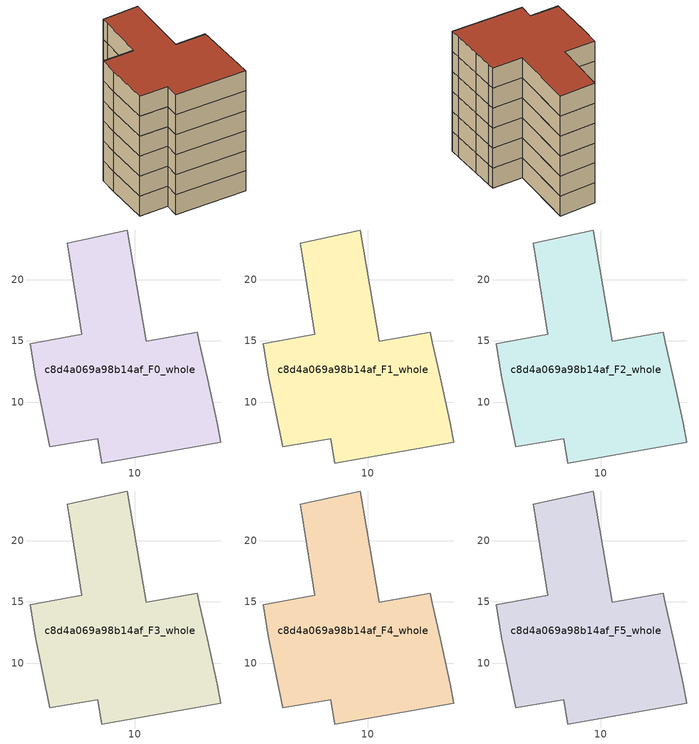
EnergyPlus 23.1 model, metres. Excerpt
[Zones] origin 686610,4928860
c8d4a069a98b14af_F0_whole
 floor ground (EU_floor_Construction): 17.05,6.74 16.74,8.26 15.92,12.04 15.3,14.9 15.12,15.72 10.95,14.96 9.42,24.07 4.51,22.99 4.67,21.99 5.67,15.55 1.47,14.79 1.89,12.22 3.07,6.35 6.98,7.02 7.3,5.03 z0
 wall adiabatic (EU_wall_Construction): 10.95,14.96 15.12,15.72 15.3,14.9 15.92,12.04 16.74,8.26 17.05,6.74 7.3,5.03 6.98,7.02 3.07,6.35 1.89,12.22 1.47,14.79 5.67,15.55 4.67,21.99 4.51,22.99 9.42,24.07 10.95,14.96 z0:3
c8d4a069a98b14af_F1_whole
 floor to c8d4a069a98b14af_F0_whole (EU_floor_Construction): 17.05,6.74 16.74,8.26 15.92,12.04 15.3,14.9 15.12,15.72 10.95,14.96 9.42,24.07 4.51,22.99 4.67,21.99 5.67,15.55 1.47,14.79 1.89,12.22 3.07,6.35 6.98,7.02 7.3,5.03 z3
 wall adiabatic (EU_wall_Construction): 10.95,14.96 15.12,15.72 15.3,14.9 15.92,12.04 16.74,8.26 17.05,6.74 7.3,5.03 6.98,7.02 3.07,6.35 1.89,12.22 1.47,14.79 5.67,15.55 4.67,21.99 4.51,22.99 9.42,24.07 10.95,14.96 z3:6
c8d4a069a98b14af_F2_whole
 floor to c8d4a069a98b14af_F1_whole (EU_floor_Construction): 17.05,6.74 16.74,8.26 15.92,12.04 15.3,14.9 15.12,15.72 10.95,14.96 9.42,24.07 4.51,22.99 4.67,21.99 5.67,15.55 1.47,14.79 1.89,12.22 3.07,6.35 6.98,7.02 7.3,5.03 z6
 wall adiabatic (EU_wall_Construction): 10.95,14.96 15.12,15.72 15.3,14.9 15.92,12.04 16.74,8.26 17.05,6.74 7.3,5.03 6.98,7.02 3.07,6.35 1.89,12.22 1.47,14.79 5.67,15.55 4.67,21.99 4.51,22.99 9.42,24.07 10.95,14.96 z6:9
c8d4a069a98b14af_F3_whole
 floor to c8d4a069a98b14af_F2_whole (EU_floor_Construction): 17.05,6.74 16.74,8.26 15.92,12.04 15.3,14.9 15.12,15.72 10.95,14.96 9.42,24.07 4.51,22.99 4.67,21.99 5.67,15.55 1.47,14.79 1.89,12.22 3.07,6.35 6.98,7.02 7.3,5.03 z9
 wall adiabatic (EU_wall_Construction): 10.95,14.96 15.12,15.72 15.3,14.9 15.92,12.04 16.74,8.26 17.05,6.74 7.3,5.03 6.98,7.02 3.07,6.35 1.89,12.22 1.47,14.79 5.67,15.55 4.67,21.99 4.51,22.99 9.42,24.07 10.95,14.96 z9:12
c8d4a069a98b14af_F4_whole
 floor to c8d4a069a98b14af_F3_whole (EU_floor_Construction): 17.05,6.74 16.74,8.26 15.92,12.04 15.3,14.9 15.12,15.72 10.95,14.96 9.42,24.07 4.51,22.99 4.67,21.99 5.67,15.55 1.47,14.79 1.89,12.22 3.07,6.35 6.98,7.02 7.3,5.03 z12
 wall adiabatic (EU_wall_Construction): 10.95,14.96 15.12,15.72 15.3,14.9 15.92,12.04 16.74,8.26 17.05,6.74 7.3,5.03 6.98,7.02 3.07,6.35 1.89,12.22 1.47,14.79 5.67,15.55 4.67,21.99 4.51,22.99 9.42,24.07 10.95,14.96 z12:15
c8d4a069a98b14af_F5_whole
 floor to c8d4a069a98b14af_F4_whole (EU_floor_Construction): 17.05,6.74 16.74,8.26 15.92,12.04 15.3,14.9 15.12,15.72 10.95,14.96 9.42,24.07 4.51,22.99 4.67,21.99 5.67,15.55 1.47,14.79 1.89,12.22 3.07,6.35 6.98,7.02 7.3,5.03 z15
 wall adiabatic (EU_wall_Construction): 10.95,14.96 15.12,15.72 15.3,14.9 15.92,12.04 16.74,8.26 17.05,6.74 7.3,5.03 6.98,7.02 3.07,6.35 1.89,12.22 1.47,14.79 5.67,15.55 4.67,21.99 4.51,22.99 9.42,24.07 10.95,14.96 z15:18
 roof outside (EU_roof_Construction): 9.42,24.07 10.95,14.96 15.12,15.72 15.3,14.9 15.92,12.04 16.74,8.26 17.05,6.74 7.3,5.03 6.98,7.02 3.07,6.35 1.89,12.22 1.47,14.79 5.67,15.55 4.67,21.99 4.51,22.99 z18
[Building]
EU S2 Campaign: North Axis=0; Terrain=City; Solar Distribution=FullExterior
[Site:Location]
Bologna: Latitude=44.5; Longitude=11.25; Time Zone=1; Elevation=37
[SizingPeriod:WeatherFileDays]
AnnualSizingPeriod: Begin Month=1; Begin Day of Month=1; End Month=12; End Day of Month=31; Day of Week for Start Day=Monday; Use Weather File Daylight Saving Period=No; Use Weather File Rain and Snow Indicators=No
[MATERIAL]
EU_InternalMass_Material: Roughness=MediumRough; Thickness=0.1; Conductivity=1; Density=1800; Specific Heat=900; Thermal Absorptance=0.9; Solar Absorptance=0.7; Visible Absorptance=0.7
[MATERIAL:NOMASS] Roughness=MediumRough; Thermal Absorptance=0.9; Solar Absorptance=0.7; Visible Absorptance=0.7
Name | Thermal Resistance
EU_wall_NoMass | 0.905828
EU_roof_NoMass | 0.37593
EU_floor_NoMass | 0.67114
[CONSTRUCTION]
EU_wall_Construction: EU_wall_NoMass
EU_roof_Construction: EU_roof_NoMass
EU_floor_Construction: EU_floor_NoMass
EU_InternalMass_Construction: EU_InternalMass_Material
[ZONE] Type=1; Multiplier=1; Ceiling Height=autocalculate; Floor Area=autocalculate; Part of Total Floor Area=Yes
Name | Volume
c8d4a069a98b14af_F0_whole | 511.157
c8d4a069a98b14af_F1_whole; c8d4a069a98b14af_F2_whole; c8d4a069a98b14af_F3_whole; c8d4a069a98b14af_F4_whole; c8d4a069a98b14af_F5_whole | 511.159
[INTERNALMASS] Construction=EU_InternalMass_Construction; Surface Area=170.386
Name | Zone or ZoneList
c8d4a069a98b14af_F0_whole_EU_InternalMass | c8d4a069a98b14af_F0_whole
c8d4a069a98b14af_F1_whole_EU_InternalMass | c8d4a069a98b14af_F1_whole
c8d4a069a98b14af_F2_whole_EU_InternalMass | c8d4a069a98b14af_F2_whole
c8d4a069a98b14af_F3_whole_EU_InternalMass | c8d4a069a98b14af_F3_whole
c8d4a069a98b14af_F4_whole_EU_InternalMass | c8d4a069a98b14af_F4_whole
c8d4a069a98b14af_F5_whole_EU_InternalMass | c8d4a069a98b14af_F5_whole
[OTHEREQUIPMENT] Fuel Type=Electricity; Design Level Calculation Method=Watts/Area; Power per Zone Floor Area=1; Fraction Latent=0; Fraction Radiant=0; Fraction Lost=0; Carbon Dioxide Generation Rate=0; EndUse Subcategory=EU_Step8_InternalGains
Name | Zone or ZoneList or Space or SpaceList | Schedule
EU_Step8_InternalGain_c8d4a069a98b14af_F0_whole_f000 | c8d4a069a98b14af_F0_whole | EU_Step8_GainSchedule_c8d4a069a98b14af_F0_whole_f000
EU_Step8_InternalGain_c8d4a069a98b14af_F1_whole_f000 | c8d4a069a98b14af_F1_whole | EU_Step8_GainSchedule_c8d4a069a98b14af_F1_whole_f000
EU_Step8_InternalGain_c8d4a069a98b14af_F2_whole_f000 | c8d4a069a98b14af_F2_whole | EU_Step8_GainSchedule_c8d4a069a98b14af_F2_whole_f000
EU_Step8_InternalGain_c8d4a069a98b14af_F3_whole_f000 | c8d4a069a98b14af_F3_whole | EU_Step8_GainSchedule_c8d4a069a98b14af_F3_whole_f000
EU_Step8_InternalGain_c8d4a069a98b14af_F4_whole_f000 | c8d4a069a98b14af_F4_whole | EU_Step8_GainSchedule_c8d4a069a98b14af_F4_whole_f000
EU_Step8_InternalGain_c8d4a069a98b14af_F5_whole_f000 | c8d4a069a98b14af_F5_whole | EU_Step8_GainSchedule_c8d4a069a98b14af_F5_whole_f000
[ZONEVENTILATION:DESIGNFLOWRATE] Schedule=EU_AlwaysOn; Design Flow Rate Calculation Method=AirChanges/Hour; Air Changes per Hour=0.73129; Ventilation Type=Natural; Fan Pressure Rise=0; Fan Total Efficiency=1; Constant Term Coefficient=1; Temperature Term Coefficient=0; Velocity Term Coefficient=0; Velocity Squared Term Coefficient=0; Minimum Indoor Temperature=-100; Maximum Indoor Temperature=100; Delta Temperature=-100; Minimum Outdoor Temperature=-100; Maximum Outdoor Temperature=100; Maximum Wind Speed=40
Name | Zone or ZoneList or Space or SpaceList
EU_ConstantAir_c8d4a069a98b14af_F0_whole | c8d4a069a98b14af_F0_whole
EU_ConstantAir_c8d4a069a98b14af_F1_whole | c8d4a069a98b14af_F1_whole
EU_ConstantAir_c8d4a069a98b14af_F2_whole | c8d4a069a98b14af_F2_whole
EU_ConstantAir_c8d4a069a98b14af_F3_whole | c8d4a069a98b14af_F3_whole
EU_ConstantAir_c8d4a069a98b14af_F4_whole | c8d4a069a98b14af_F4_whole
EU_ConstantAir_c8d4a069a98b14af_F5_whole | c8d4a069a98b14af_F5_whole
[HVACTEMPLATE:THERMOSTAT] Constant Heating Setpoint=20; Constant Cooling Setpoint=50
EU_HeatOnly_c8d4a069a98b14af_F0_whole; EU_HeatOnly_c8d4a069a98b14af_F1_whole; EU_HeatOnly_c8d4a069a98b14af_F2_whole; EU_HeatOnly_c8d4a069a98b14af_F3_whole; EU_HeatOnly_c8d4a069a98b14af_F4_whole; EU_HeatOnly_c8d4a069a98b14af_F5_whole
[HVACTEMPLATE:ZONE:IDEALLOADSAIRSYSTEM] System Availability Schedule=EU_AlwaysOn; Maximum Heating Supply Air Temperature=50; Minimum Cooling Supply Air Temperature=13; Maximum Heating Supply Air Humidity Ratio=0.0156; Minimum Cooling Supply Air Humidity Ratio=0.0077; Heating Limit=NoLimit; Cooling Limit=NoLimit; Heating Availability Schedule=EU_AlwaysOn; Cooling Availability Schedule=EU_CoolingOff; Dehumidification Control Type=ConstantSensibleHeatRatio; Cooling Sensible Heat Ratio=0.7; Dehumidification Setpoint=60; Humidification Control Type=None; Humidification Setpoint=30; Outdoor Air Method=None; Outdoor Air Flow Rate per Person=0.00944; Outdoor Air Flow Rate per Zone Floor Area=0; Outdoor Air Flow Rate per Zone=0; Demand Controlled Ventilation Type=None; Outdoor Air Economizer Type=NoEconomizer; Heat Recovery Type=None; Sensible Heat Recovery Effectiveness=0.7; Latent Heat Recovery Effectiveness=0.65
Name | Template Thermostat
c8d4a069a98b14af_F0_whole | EU_HeatOnly_c8d4a069a98b14af_F0_whole
c8d4a069a98b14af_F1_whole | EU_HeatOnly_c8d4a069a98b14af_F1_whole
c8d4a069a98b14af_F2_whole | EU_HeatOnly_c8d4a069a98b14af_F2_whole
c8d4a069a98b14af_F3_whole | EU_HeatOnly_c8d4a069a98b14af_F3_whole
c8d4a069a98b14af_F4_whole | EU_HeatOnly_c8d4a069a98b14af_F4_whole
c8d4a069a98b14af_F5_whole | EU_HeatOnly_c8d4a069a98b14af_F5_whole
[SIZING:ZONE] Zone Cooling Design Supply Air Temperature Input Method=SupplyAirTemperature; Zone Cooling Design Supply Air Temperature=13; Zone Heating Design Supply Air Temperature Input Method=SupplyAirTemperature; Zone Heating Design Supply Air Temperature=50; Zone Cooling Design Supply Air Humidity Ratio=0.008; Zone Heating Design Supply Air Humidity Ratio=0.008; Cooling Design Air Flow Method=DesignDay; Cooling Design Air Flow Rate=0; Cooling Minimum Air Flow per Zone Floor Area=0.000762; Cooling Minimum Air Flow=0; Cooling Minimum Air Flow Fraction=0.2; Heating Design Air Flow Method=DesignDay; Heating Design Air Flow Rate=0; Heating Maximum Air Flow per Zone Floor Area=0.002032; Heating Maximum Air Flow=0.141576; Heating Maximum Air Flow Fraction=0.3; Account for Dedicated Outdoor Air System=No; Dedicated Outdoor Air System Control Strategy=NeutralSupplyAir; Dedicated Outdoor Air Low Setpoint Temperature for Design=autosize; Dedicated Outdoor Air High Setpoint Temperature for Design=autosize; Zone Load Sizing Method=Sensible Load Only No Latent Load; Zone Latent Cooling Design Supply Air Humidity Ratio Input Method=HumidityRatioDifference; Zone Cooling Design Supply Air Humidity Ratio Difference=0.005; Zone Latent Heating Design Supply Air Humidity Ratio Input Method=HumidityRatioDifference; Zone Humidification Design Supply Air Humidity Ratio Difference=0.005
c8d4a069a98b14af_F0_whole; c8d4a069a98b14af_F1_whole; c8d4a069a98b14af_F2_whole; c8d4a069a98b14af_F3_whole; c8d4a069a98b14af_F4_whole; c8d4a069a98b14af_F5_whole
[SCHEDULE:CONSTANT]
Name | Hourly Value
EU_AlwaysOn | 1
EU_CoolingOff | 0
[SCHEDULE:FILE] Column Number=1; Rows to Skip at Top=0; Number of Hours of Data=8760; Column Separator=Comma; Interpolate to Timestep=No; Minutes per Item=60; Adjust Schedule for Daylight Savings=Yes
Name | File
EU_Step8_GainSchedule_c8d4a069a98b14af_F0_whole_f000 | ../../schedules/c8d4a069a98b14af/c8d4a069a98b14af_F0_whole_f000_gain.csv
EU_Step8_GainSchedule_c8d4a069a98b14af_F1_whole_f000 | ../../schedules/c8d4a069a98b14af/c8d4a069a98b14af_F1_whole_f000_gain.csv
EU_Step8_GainSchedule_c8d4a069a98b14af_F2_whole_f000 | ../../schedules/c8d4a069a98b14af/c8d4a069a98b14af_F2_whole_f000_gain.csv
EU_Step8_GainSchedule_c8d4a069a98b14af_F3_whole_f000 | ../../schedules/c8d4a069a98b14af/c8d4a069a98b14af_F3_whole_f000_gain.csv
EU_Step8_GainSchedule_c8d4a069a98b14af_F4_whole_f000 | ../../schedules/c8d4a069a98b14af/c8d4a069a98b14af_F4_whole_f000_gain.csv
EU_Step8_GainSchedule_c8d4a069a98b14af_F5_whole_f000 | ../../schedules/c8d4a069a98b14af/c8d4a069a98b14af_F5_whole_f000_gain.csv
